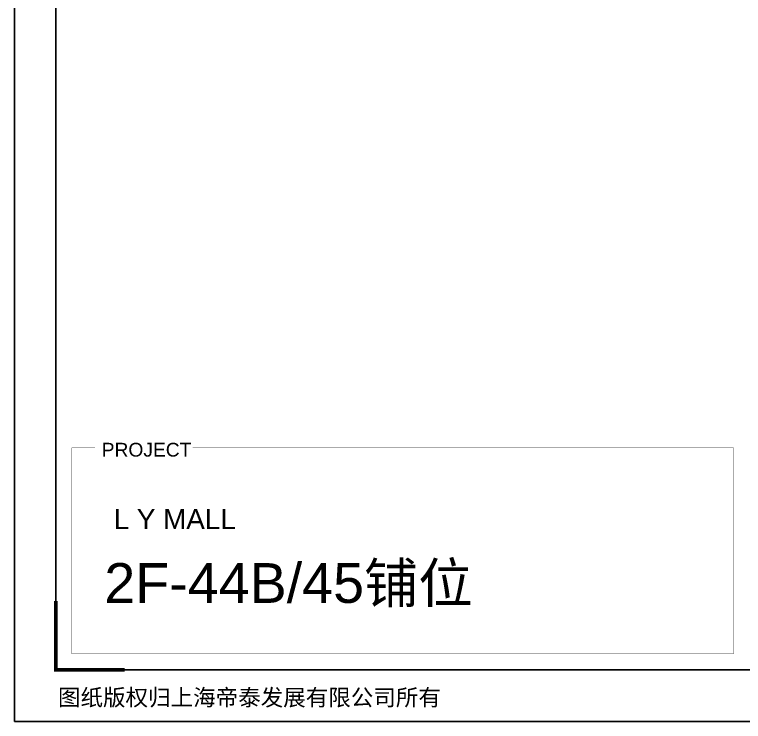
# Model space of a CAD drawing. Header units: inches. Extents: x 150046 to 186384, y -166880 to -113425.
# Drawn here: x 150096 to 159247, y -166880 to -157999 of the extents above; entities that cross this region are included whole.
import ezdxf

# ---------------------------------------------------------------- set-up
doc = ezdxf.new("R2010")
doc.units = ezdxf.units.IN
doc.header["$MEASUREMENT"] = 0
doc.styles.get("Standard").update_dxf_attribs({"font": 'arial.ttf'})

msp = doc.modelspace()

# ---------------------------------------------------------------- linework, layer by layer
for points in [[(150095.5, -165151.8), (150095.5, -141219), (184655.5, -141219)], [(150095.5, -165151.8), (150095.5, -166879.8), (184655.5, -166879.8)]]:
    msp.add_lwpolyline(points)
msp.add_lwpolyline([(150613.9, -141867), (185865.1, -141867), (185865.1, -166231.8), (150613.9, -166231.8)], close=True)
for points, const_width in [([(152332.7, -163440.4), (159124, -163440.4), (159124, -166031.8), (150813.9, -166031.8), (150813.9, -163440.4), (151103.6, -163440.4)], 4.32), ([(150613.9, -165367.8), (150613.9, -166231.8), (151477.9, -166231.8)], 43.2)]:
    msp.add_lwpolyline(points, dxfattribs=dict(const_width=const_width))

# ---------------------------------------------------------------- texts
for s, height, p in [('PROJECT', 172.8, (151189.4, -163552.2)), ('图纸版权归上海帝泰发展有限公司所有', 207.36, (150640.4, -166682.1))]:
    msp.add_text(s, height=height).set_placement(p)
at = {"insert": (151339.6, -164212.7), "char_height": 250, "attachment_point": 1}
msp.add_mtext_dynamic_manual_height_columns('L Y MALL', width=6808.082, gutter_width=1, heights=[0], dxfattribs=at)
msp.add_attdef('2F-44B/45铺位', (151222.5, -165390.7), '###############', height=500)

doc.saveas('drawing.dxf')
